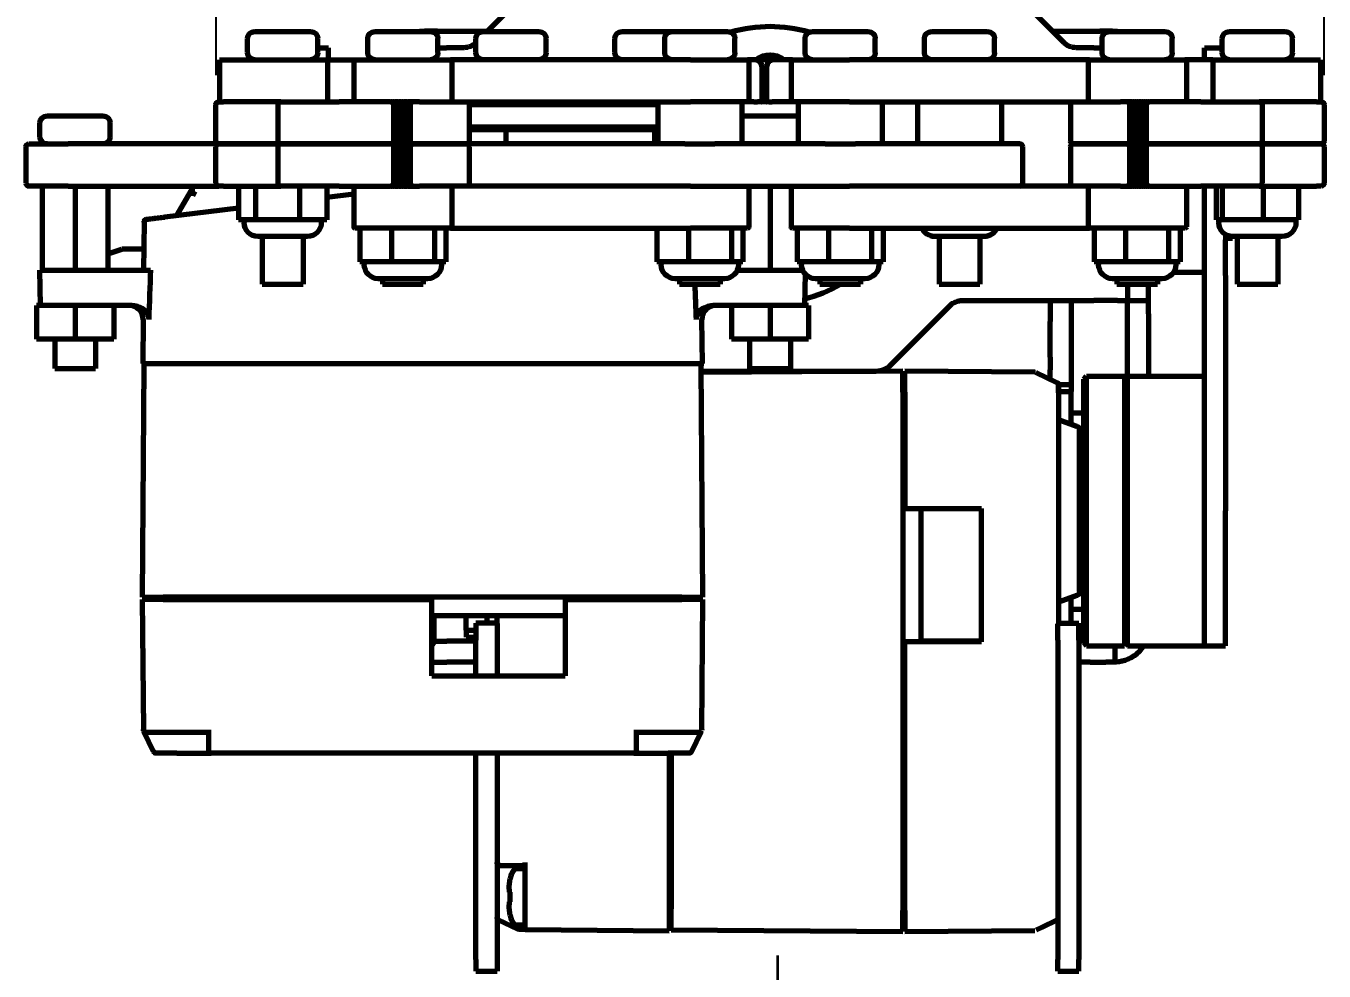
# Model space of a CAD drawing. Header units: millimetres. Extents: x 0 to 1189, y 0 to 841.
# Drawn here: x 237.8 to 330.2, y 660.5 to 727.8 of the extents above; entities that cross this region are included whole.
import ezdxf

# ---------------------------------------------------------------- set-up
doc = ezdxf.new("R2010")
doc.units = ezdxf.units.MM
doc.header["$LTSCALE"] = 0.75
doc.linetypes.add('CENTER2', pattern=[28.575, 19.05, -3.175, 3.175, -3.175])
for name, color, linetype, lineweight in [('FD_Dimensions', 7, 'Continuous', 35), ('Smart Centers', 7, 'CENTER2', 35), ('Visible', 7, 'Continuous', 70)]:
    doc.layers.add(name, color=color, linetype=linetype, lineweight=lineweight)
doc.styles.get("Standard").update_dxf_attribs({"font": 'arial.ttf'})
doc.dimstyles.new('Dim-ISO-25', dxfattribs={"dimtxt": 3.5, "dimasz": 3.5, "dimexe": 2.1, "dimexo": 2.1, "dimgap": 1.4, "dimtad": 1, "dimzin": 12, "dimdsep": 46, "dimtxsty": 'Standard', "dimcen": 0, "dimazin": 3, "dimtp": 0.1, "dimtm": 0.1, "dimtfac": 0.714286, "dimtmove": 0, "dimatfit": 3, "dimfxl": 1, "dimtzin": 12, "dimarcsym": 0})

# ---------------------------------------------------------------- blocks, each defined once
blk = doc.blocks.new('*U8')
at = {"layer": 'Smart Centers', "color": 0, "ltscale": 0.75, "transparency": 16777216}
blk.add_line((0, 7.25), (0, -7.25), dxfattribs=at)
blk = doc.blocks.new('*D40')
at = {"layer": 'Defpoints', "color": 0, "transparency": 16777216}
for p in [(330.217675, 765.978804), (251.291268, 722.223481), (330.217675, 722.223481)]:
    blk.add_point(p, dxfattribs=at)
at = {"layer": 'FD_Dimensions', "color": 0, "lineweight": -2, "transparency": 16777216}
for p, q in [((251.291268, 724.323481), (251.291268, 768.078804)), ((330.217675, 724.323481), (330.217675, 768.078804)), ((254.791268, 765.978804), (326.717675, 765.978804))]:
    blk.add_line(p, q, dxfattribs=at)
at = {"layer": 'FD_Dimensions', "color": 0, "transparency": 16777216}
for points in [[(254.791268, 766.562137), (254.791268, 765.39547), (251.291268, 765.978804)], [(326.717675, 766.562137), (326.717675, 765.39547), (330.217675, 765.978804)]]:
    blk.add_solid(points, dxfattribs=at)
at = {"layer": 'FD_Dimensions', "color": 0, "transparency": 16777216, "insert": (290.754471, 769.167003), "char_height": 3.5, "attachment_point": 5}
blk.add_mtext('78.93', dxfattribs=at)

msp = doc.modelspace()

# ---------------------------------------------------------------- linework, layer by layer
at = {"layer": 'Visible', "extrusion": (0, 1, 0)}
for p, q in [((272.403, 729.224), (270.603, 727.423)), ((311.703, 726.627), (309.106, 729.224)), ((253.541, 725.923), (253.541, 726.923)), ((254.041, 727.423), (258.041, 727.423)), ((258.541, 725.923), (258.541, 726.923)), ((262.1, 725.923), (262.1, 726.923)), ((262.6, 727.423), (266.6, 727.423)), ((266, 727.45), (266.149, 727.45)), ((266, 727.423), (266, 727.45)), ((267.066, 727.45), (266.149, 727.45)), ((267.066, 727.45), (270.629, 727.45)), ((267.1, 725.923), (267.1, 726.923)), ((269.805, 725.923), (269.805, 726.923)), ((270.305, 727.423), (274.305, 727.423)), ((274.805, 725.923), (274.805, 726.923)), ((279.704, 725.923), (279.704, 726.923)), ((280.204, 727.423), (283.754, 727.423)), ((283.254, 725.923), (283.254, 726.923)), ((283.754, 727.423), (287.754, 727.423)), ((288.254, 725.923), (288.254, 726.923)), ((293.254, 725.923), (293.254, 726.923)), ((293.754, 727.423), (297.754, 727.423)), ((298.254, 725.923), (298.254, 726.923)), ((301.754, 725.923), (301.754, 726.923)), ((302.254, 727.423), (306.254, 727.423)), ((306.754, 725.923), (306.754, 726.923)), ((310.88, 727.45), (314.243, 727.45)), ((315.16, 727.45), (314.243, 727.45)), ((314.409, 725.923), (314.409, 726.923)), ((314.909, 727.423), (318.909, 727.423)), ((315.16, 727.45), (315.309, 727.45)), ((315.309, 727.45), (315.309, 727.423)), ((319.409, 725.923), (319.409, 726.923)), ((322.968, 725.923), (322.968, 726.923)), ((323.468, 727.423), (327.468, 727.423)), ((327.968, 725.923), (327.968, 726.923)), ((258.541, 726.275), (259.309, 726.275)), ((259.309, 725.423), (259.309, 726.275)), ((267.1, 726.275), (267.7, 726.275)), ((268.957, 726.275), (267.7, 726.275)), ((313.809, 726.275), (312.552, 726.275)), ((313.809, 726.275), (314.409, 726.275)), ((321.709, 725.423), (321.709, 726.275)), ((321.709, 726.275), (322.968, 726.275)), ((251.541, 725.423), (259.223, 725.423)), ((251.541, 725.423), (251.541, 722.423)), ((259.223, 725.423), (261.2, 725.423)), ((259.223, 725.423), (259.223, 722.423)), ((261.1, 725.323), (261.1, 722.523)), ((261.2, 725.423), (268, 725.423)), ((268.231, 725.423), (268, 725.423)), ((268.1, 725.323), (268.1, 722.523)), ((284.109, 725.423), (268.231, 725.423)), ((285.1, 725.423), (284.109, 725.423)), ((285.1, 725.423), (289.154, 725.423)), ((289.474, 725.423), (289.154, 725.423)), ((289.254, 725.323), (289.254, 722.523)), ((289.632, 725.423), (289.474, 725.423)), ((290.773, 725.423), (289.632, 725.423)), ((290.166, 724.923), (290.166, 722.423)), ((290.51, 724.923), (290.51, 722.423)), ((290.809, 725.423), (290.773, 725.423)), ((291.035, 725.423), (290.809, 725.423)), ((291.127, 725.423), (291.035, 725.423)), ((292.354, 725.423), (291.127, 725.423)), ((292.254, 725.323), (292.254, 722.523)), ((292.354, 725.423), (296.409, 725.423)), ((297.4, 725.423), (296.409, 725.423)), ((313.278, 725.423), (297.4, 725.423)), ((313.509, 725.423), (313.278, 725.423)), ((313.409, 725.323), (313.409, 722.523)), ((313.509, 725.423), (320.309, 725.423)), ((322.286, 725.423), (320.309, 725.423)), ((320.409, 725.323), (320.409, 722.523)), ((322.286, 725.423), (322.286, 722.423)), ((322.286, 725.423), (329.968, 725.423)), ((323.209, 725.423), (323.209, 725.495)), ((329.968, 725.423), (329.968, 722.423)), ((251.291, 719.623), (251.291, 722.223)), ((251.491, 722.423), (251.833, 722.423)), ((255.91, 722.423), (251.833, 722.423)), ((255.71, 719.623), (255.71, 722.223)), ((255.91, 722.423), (260.072, 722.423)), ((263.689, 722.423), (260.072, 722.423)), ((263.689, 722.423), (263.746, 722.423)), ((263.763, 722.423), (263.746, 722.423)), ((263.849, 722.423), (263.764, 722.423)), ((263.849, 722.423), (263.889, 722.423)), ((263.897, 722.423), (263.889, 722.423)), ((263.982, 722.423), (263.897, 722.423)), ((263.963, 719.623), (263.963, 722.223)), ((263.963, 719.623), (263.963, 722.223)), ((263.982, 722.423), (264.022, 722.423)), ((264.03, 722.423), (264.022, 722.423)), ((264.115, 722.423), (264.03, 722.423)), ((264.089, 719.623), (264.089, 722.223)), ((264.115, 722.423), (264.155, 722.423)), ((264.163, 722.423), (264.155, 722.423)), ((264.248, 722.423), (264.163, 722.423)), ((264.222, 719.623), (264.222, 722.223)), ((264.248, 722.423), (264.288, 722.423)), ((264.296, 722.423), (264.288, 722.423)), ((264.381, 722.423), (264.296, 722.423)), ((264.355, 719.623), (264.355, 722.223)), ((264.381, 722.423), (264.421, 722.423)), ((264.429, 722.423), (264.421, 722.423)), ((264.514, 722.423), (264.429, 722.423)), ((264.488, 719.623), (264.488, 722.223)), ((264.514, 722.423), (264.554, 722.423)), ((264.562, 722.423), (264.554, 722.423)), ((264.647, 722.423), (264.562, 722.423)), ((264.621, 719.623), (264.621, 722.223)), ((264.647, 722.423), (264.687, 722.423)), ((264.695, 722.423), (264.687, 722.423)), ((264.78, 722.423), (264.695, 722.423)), ((264.754, 719.623), (264.754, 722.223)), ((264.78, 722.423), (264.82, 722.423)), ((264.828, 722.423), (264.82, 722.423)), ((264.913, 722.423), (264.828, 722.423)), ((264.887, 719.623), (264.887, 722.223)), ((264.913, 722.423), (264.953, 722.423)), ((265.788, 722.423), (264.953, 722.423)), ((265.02, 719.623), (265.02, 722.223)), ((265.153, 719.623), (265.153, 722.223)), ((265.788, 722.423), (269.15, 722.423)), ((269.15, 722.423), (284.109, 722.423)), ((269.35, 722.223), (282.754, 722.223)), ((269.35, 719.623), (269.35, 722.223)), ((282.754, 722.423), (282.754, 719.423)), ((284.109, 722.423), (285.1, 722.423)), ((289.154, 722.423), (285.1, 722.423)), ((288.754, 722.423), (288.754, 719.423)), ((289.603, 722.423), (289.154, 722.423)), ((289.603, 722.423), (289.872, 722.423)), ((290.138, 722.423), (289.872, 722.423)), ((290.138, 722.423), (290.166, 722.423)), ((290.51, 722.423), (290.166, 722.423)), ((290.51, 722.423), (290.519, 722.423)), ((290.674, 722.423), (290.519, 722.423)), ((290.674, 722.423), (290.906, 722.423)), ((292.354, 722.423), (290.906, 722.423)), ((292.354, 722.423), (292.354, 722.423)), ((296.409, 722.423), (292.354, 722.423)), ((292.754, 722.423), (292.754, 719.423)), ((296.409, 722.423), (297.4, 722.423)), ((297.4, 722.423), (312.359, 722.423)), ((298.754, 722.423), (298.754, 719.423)), ((301.254, 722.423), (301.254, 719.423)), ((307.254, 722.423), (307.254, 719.423)), ((312.159, 722.223), (312.159, 719.623)), ((312.359, 722.423), (315.721, 722.423)), ((316.556, 722.423), (315.721, 722.423)), ((316.356, 722.223), (316.356, 719.623)), ((316.489, 722.223), (316.489, 719.623)), ((316.556, 722.423), (316.596, 722.423)), ((316.681, 722.423), (316.596, 722.423)), ((316.622, 722.223), (316.622, 719.623)), ((316.689, 722.423), (316.681, 722.423)), ((316.689, 722.423), (316.729, 722.423)), ((316.814, 722.423), (316.729, 722.423)), ((316.755, 722.223), (316.755, 719.623)), ((316.822, 722.423), (316.814, 722.423)), ((316.822, 722.423), (316.862, 722.423)), ((316.947, 722.423), (316.862, 722.423)), ((316.888, 722.223), (316.888, 719.623)), ((316.955, 722.423), (316.947, 722.423)), ((316.955, 722.423), (316.995, 722.423)), ((317.08, 722.423), (316.995, 722.423)), ((317.021, 722.223), (317.021, 719.623)), ((317.088, 722.423), (317.08, 722.423)), ((317.088, 722.423), (317.128, 722.423)), ((317.213, 722.423), (317.128, 722.423)), ((317.154, 722.223), (317.154, 719.623)), ((317.221, 722.423), (317.213, 722.423)), ((317.221, 722.423), (317.261, 722.423)), ((317.346, 722.423), (317.261, 722.423)), ((317.287, 722.223), (317.287, 719.623)), ((317.354, 722.423), (317.346, 722.423)), ((317.354, 722.423), (317.394, 722.423)), ((317.479, 722.423), (317.394, 722.423)), ((317.42, 722.223), (317.42, 719.623)), ((317.487, 722.423), (317.479, 722.423)), ((317.487, 722.423), (317.527, 722.423)), ((317.612, 722.423), (317.527, 722.423)), ((317.546, 722.223), (317.546, 719.623)), ((317.546, 722.223), (317.546, 719.623)), ((317.62, 722.423), (317.612, 722.423)), ((317.62, 722.423), (317.66, 722.423)), ((317.745, 722.423), (317.66, 722.423)), ((317.763, 722.423), (317.746, 722.423)), ((317.763, 722.423), (317.82, 722.423)), ((321.437, 722.423), (317.82, 722.423)), ((321.437, 722.423), (325.599, 722.423)), ((329.676, 722.423), (325.599, 722.423)), ((325.799, 722.223), (325.799, 719.623)), ((329.676, 722.423), (330.018, 722.423)), ((330.218, 722.223), (330.218, 719.623)), ((239.254, 721.423), (243.254, 721.423)), ((288.754, 721.423), (292.754, 721.423)), ((238.754, 719.923), (238.754, 720.923)), ((243.754, 719.923), (243.754, 720.923)), ((282.754, 720.623), (269.35, 720.623)), ((282.754, 720.423), (269.35, 720.423)), ((271.954, 719.423), (271.954, 720.423)), ((282.554, 719.423), (282.554, 720.423)), ((237.954, 719.423), (240.754, 719.423)), ((251.491, 719.423), (240.754, 719.423)), ((251.833, 719.423), (251.491, 719.423)), ((251.491, 719.423), (251.833, 719.423)), ((251.833, 719.423), (255.91, 719.423)), ((255.91, 719.423), (251.833, 719.423)), ((260.072, 719.423), (255.91, 719.423)), ((255.91, 719.423), (260.072, 719.423)), ((260.072, 719.423), (263.689, 719.423)), ((263.689, 719.423), (260.072, 719.423)), ((263.746, 719.423), (263.689, 719.423)), ((263.689, 719.423), (263.746, 719.423)), ((263.746, 719.423), (263.763, 719.423)), ((263.763, 719.423), (263.746, 719.423)), ((263.764, 719.423), (263.849, 719.423)), ((263.849, 719.423), (263.764, 719.423)), ((263.889, 719.423), (263.849, 719.423)), ((263.849, 719.423), (263.889, 719.423)), ((263.889, 719.423), (263.897, 719.423)), ((263.897, 719.423), (263.889, 719.423)), ((263.897, 719.423), (263.982, 719.423)), ((263.982, 719.423), (263.897, 719.423)), ((264.022, 719.423), (263.982, 719.423)), ((263.982, 719.423), (264.022, 719.423)), ((264.022, 719.423), (264.03, 719.423)), ((264.03, 719.423), (264.022, 719.423)), ((264.03, 719.423), (264.115, 719.423)), ((264.115, 719.423), (264.03, 719.423)), ((264.155, 719.423), (264.115, 719.423)), ((264.115, 719.423), (264.155, 719.423)), ((264.155, 719.423), (264.163, 719.423)), ((264.163, 719.423), (264.155, 719.423)), ((264.163, 719.423), (264.248, 719.423)), ((264.248, 719.423), (264.163, 719.423)), ((264.288, 719.423), (264.248, 719.423)), ((264.248, 719.423), (264.288, 719.423)), ((264.288, 719.423), (264.296, 719.423)), ((264.296, 719.423), (264.288, 719.423)), ((264.296, 719.423), (264.381, 719.423)), ((264.381, 719.423), (264.296, 719.423)), ((264.421, 719.423), (264.381, 719.423)), ((264.381, 719.423), (264.421, 719.423)), ((264.421, 719.423), (264.429, 719.423)), ((264.429, 719.423), (264.421, 719.423)), ((264.429, 719.423), (264.514, 719.423)), ((264.514, 719.423), (264.429, 719.423)), ((264.554, 719.423), (264.514, 719.423)), ((264.514, 719.423), (264.554, 719.423)), ((264.554, 719.423), (264.562, 719.423)), ((264.562, 719.423), (264.554, 719.423)), ((264.562, 719.423), (264.647, 719.423)), ((264.647, 719.423), (264.562, 719.423)), ((264.687, 719.423), (264.647, 719.423)), ((264.647, 719.423), (264.687, 719.423)), ((264.687, 719.423), (264.695, 719.423)), ((264.695, 719.423), (264.687, 719.423)), ((264.695, 719.423), (264.78, 719.423)), ((264.78, 719.423), (264.695, 719.423)), ((264.82, 719.423), (264.78, 719.423)), ((264.78, 719.423), (264.82, 719.423)), ((264.82, 719.423), (264.828, 719.423)), ((264.828, 719.423), (264.82, 719.423)), ((264.828, 719.423), (264.913, 719.423)), ((264.913, 719.423), (264.828, 719.423)), ((264.953, 719.423), (264.913, 719.423)), ((264.913, 719.423), (264.953, 719.423)), ((264.953, 719.423), (265.788, 719.423)), ((265.788, 719.423), (264.953, 719.423)), ((269.15, 719.423), (265.788, 719.423)), ((265.788, 719.423), (269.15, 719.423)), ((270.994, 719.423), (269.15, 719.423)), ((271.312, 719.423), (270.994, 719.423)), ((282.853, 719.423), (271.312, 719.423)), ((284.677, 719.423), (282.853, 719.423)), ((284.677, 719.423), (286.832, 719.423)), ((294.677, 719.423), (286.832, 719.423)), ((294.677, 719.423), (296.832, 719.423)), ((298.631, 719.423), (296.832, 719.423)), ((308.554, 719.423), (298.631, 719.423)), ((315.721, 719.423), (312.359, 719.423)), ((312.359, 719.423), (315.721, 719.423)), ((315.721, 719.423), (316.556, 719.423)), ((316.556, 719.423), (315.721, 719.423)), ((316.596, 719.423), (316.556, 719.423)), ((316.556, 719.423), (316.596, 719.423)), ((316.596, 719.423), (316.681, 719.423)), ((316.681, 719.423), (316.596, 719.423)), ((316.681, 719.423), (316.689, 719.423)), ((316.689, 719.423), (316.681, 719.423)), ((316.729, 719.423), (316.689, 719.423)), ((316.689, 719.423), (316.729, 719.423)), ((316.729, 719.423), (316.814, 719.423)), ((316.814, 719.423), (316.729, 719.423)), ((316.814, 719.423), (316.822, 719.423)), ((316.822, 719.423), (316.814, 719.423)), ((316.862, 719.423), (316.822, 719.423)), ((316.822, 719.423), (316.862, 719.423)), ((316.862, 719.423), (316.947, 719.423)), ((316.947, 719.423), (316.862, 719.423)), ((316.947, 719.423), (316.955, 719.423)), ((316.955, 719.423), (316.947, 719.423)), ((316.995, 719.423), (316.955, 719.423)), ((316.955, 719.423), (316.995, 719.423)), ((316.995, 719.423), (317.08, 719.423)), ((317.08, 719.423), (316.995, 719.423)), ((317.08, 719.423), (317.088, 719.423)), ((317.088, 719.423), (317.08, 719.423)), ((317.128, 719.423), (317.088, 719.423)), ((317.088, 719.423), (317.128, 719.423)), ((317.128, 719.423), (317.213, 719.423)), ((317.213, 719.423), (317.128, 719.423)), ((317.213, 719.423), (317.221, 719.423)), ((317.221, 719.423), (317.213, 719.423)), ((317.261, 719.423), (317.221, 719.423)), ((317.221, 719.423), (317.261, 719.423)), ((317.261, 719.423), (317.346, 719.423)), ((317.346, 719.423), (317.261, 719.423)), ((317.346, 719.423), (317.354, 719.423)), ((317.354, 719.423), (317.346, 719.423)), ((317.394, 719.423), (317.354, 719.423)), ((317.354, 719.423), (317.394, 719.423)), ((317.394, 719.423), (317.479, 719.423)), ((317.479, 719.423), (317.394, 719.423)), ((317.479, 719.423), (317.487, 719.423)), ((317.487, 719.423), (317.479, 719.423)), ((317.527, 719.423), (317.487, 719.423)), ((317.487, 719.423), (317.527, 719.423)), ((317.527, 719.423), (317.612, 719.423)), ((317.612, 719.423), (317.527, 719.423)), ((317.612, 719.423), (317.62, 719.423)), ((317.62, 719.423), (317.612, 719.423)), ((317.66, 719.423), (317.62, 719.423)), ((317.62, 719.423), (317.66, 719.423)), ((317.66, 719.423), (317.745, 719.423)), ((317.745, 719.423), (317.66, 719.423)), ((317.746, 719.423), (317.763, 719.423)), ((317.763, 719.423), (317.746, 719.423)), ((317.82, 719.423), (317.763, 719.423)), ((317.763, 719.423), (317.82, 719.423)), ((317.82, 719.423), (321.437, 719.423)), ((321.437, 719.423), (317.82, 719.423)), ((325.599, 719.423), (321.437, 719.423)), ((321.437, 719.423), (325.599, 719.423)), ((325.599, 719.423), (329.676, 719.423)), ((329.676, 719.423), (325.599, 719.423)), ((330.018, 719.423), (329.676, 719.423)), ((329.676, 719.423), (330.018, 719.423)), ((237.754, 719.223), (237.754, 716.623)), ((251.291, 716.623), (251.291, 719.223)), ((255.71, 716.623), (255.71, 719.223)), ((263.963, 716.623), (263.963, 719.223)), ((263.963, 716.623), (263.963, 719.223)), ((264.089, 716.623), (264.089, 719.223)), ((264.222, 716.623), (264.222, 719.223)), ((264.355, 716.623), (264.355, 719.223)), ((264.488, 716.623), (264.488, 719.223)), ((264.621, 716.623), (264.621, 719.223)), ((264.754, 716.623), (264.754, 719.223)), ((264.887, 716.623), (264.887, 719.223)), ((265.02, 716.623), (265.02, 719.223)), ((265.153, 716.623), (265.153, 719.223)), ((269.35, 716.623), (269.35, 719.223)), ((308.754, 716.623), (308.754, 719.223)), ((312.159, 719.223), (312.159, 716.623)), ((316.356, 719.223), (316.356, 716.623)), ((316.489, 719.223), (316.489, 716.623)), ((316.622, 719.223), (316.622, 716.623)), ((316.755, 719.223), (316.755, 716.623)), ((316.888, 719.223), (316.888, 716.623)), ((317.021, 719.223), (317.021, 716.623)), ((317.154, 719.223), (317.154, 716.623)), ((317.287, 719.223), (317.287, 716.623)), ((317.42, 719.223), (317.42, 716.623)), ((317.546, 719.223), (317.546, 716.623)), ((317.546, 719.223), (317.546, 716.623)), ((325.799, 719.223), (325.799, 716.623)), ((330.218, 719.223), (330.218, 716.623)), ((240.754, 716.423), (237.954, 716.423)), ((238.914, 716.423), (238.914, 710.423)), ((240.754, 716.423), (249.904, 716.423)), ((241.254, 716.423), (241.254, 710.423)), ((243.594, 716.423), (243.594, 710.423)), ((248.504, 714.315), (249.664, 716.323)), ((249.787, 716.023), (249.617, 715.729)), ((249.617, 716.023), (249.787, 716.023)), ((249.617, 715.729), (249.617, 716.023)), ((250.761, 716.423), (251.491, 716.423)), ((251.833, 716.423), (251.491, 716.423)), ((251.833, 716.423), (255.91, 716.423)), ((252.894, 716.423), (252.894, 714.023)), ((254.102, 716.423), (254.102, 714.023)), ((260.072, 716.423), (255.91, 716.423)), ((257.249, 716.423), (257.249, 714.023)), ((259.188, 716.423), (259.188, 714.023)), ((261.1, 715.84), (259.188, 715.609)), ((260.072, 716.423), (263.689, 716.423)), ((261.1, 716.323), (261.1, 713.523)), ((263.746, 716.423), (263.689, 716.423)), ((263.746, 716.423), (263.763, 716.423)), ((263.764, 716.423), (263.849, 716.423)), ((263.889, 716.423), (263.849, 716.423)), ((263.889, 716.423), (263.897, 716.423)), ((263.897, 716.423), (263.982, 716.423)), ((264.022, 716.423), (263.982, 716.423)), ((264.022, 716.423), (264.03, 716.423)), ((264.03, 716.423), (264.115, 716.423)), ((264.155, 716.423), (264.115, 716.423)), ((264.155, 716.423), (264.163, 716.423)), ((264.163, 716.423), (264.248, 716.423)), ((264.288, 716.423), (264.248, 716.423)), ((264.288, 716.423), (264.296, 716.423)), ((264.296, 716.423), (264.381, 716.423)), ((264.421, 716.423), (264.381, 716.423)), ((264.421, 716.423), (264.429, 716.423)), ((264.429, 716.423), (264.514, 716.423)), ((264.554, 716.423), (264.514, 716.423)), ((264.554, 716.423), (264.562, 716.423)), ((264.562, 716.423), (264.647, 716.423)), ((264.687, 716.423), (264.647, 716.423)), ((264.687, 716.423), (264.695, 716.423)), ((264.695, 716.423), (264.78, 716.423)), ((264.82, 716.423), (264.78, 716.423)), ((264.82, 716.423), (264.828, 716.423)), ((264.828, 716.423), (264.913, 716.423)), ((264.953, 716.423), (264.913, 716.423)), ((264.953, 716.423), (265.788, 716.423)), ((269.15, 716.423), (265.788, 716.423)), ((268.1, 716.323), (268.1, 713.523)), ((284.109, 716.423), (269.15, 716.423)), ((285.1, 716.423), (284.109, 716.423)), ((285.1, 716.423), (287.683, 716.423)), ((287.683, 716.423), (293.826, 716.423)), ((289.254, 716.323), (289.254, 713.523)), ((290.754, 716.423), (290.754, 710.423)), ((292.254, 716.323), (292.254, 713.523)), ((293.826, 716.423), (296.409, 716.423)), ((297.4, 716.423), (296.409, 716.423)), ((312.359, 716.423), (297.4, 716.423)), ((315.721, 716.423), (312.359, 716.423)), ((313.409, 716.323), (313.409, 713.523)), ((315.721, 716.423), (316.556, 716.423)), ((316.596, 716.423), (316.556, 716.423)), ((316.596, 716.423), (316.681, 716.423)), ((316.681, 716.423), (316.689, 716.423)), ((316.729, 716.423), (316.689, 716.423)), ((316.729, 716.423), (316.814, 716.423)), ((316.814, 716.423), (316.822, 716.423)), ((316.862, 716.423), (316.822, 716.423)), ((316.862, 716.423), (316.947, 716.423)), ((316.947, 716.423), (316.955, 716.423)), ((316.995, 716.423), (316.955, 716.423)), ((316.995, 716.423), (317.08, 716.423)), ((317.08, 716.423), (317.088, 716.423)), ((317.128, 716.423), (317.088, 716.423)), ((317.128, 716.423), (317.213, 716.423)), ((317.213, 716.423), (317.221, 716.423)), ((317.261, 716.423), (317.221, 716.423)), ((317.261, 716.423), (317.346, 716.423)), ((317.346, 716.423), (317.354, 716.423)), ((317.394, 716.423), (317.354, 716.423)), ((317.394, 716.423), (317.479, 716.423)), ((317.479, 716.423), (317.487, 716.423)), ((317.527, 716.423), (317.487, 716.423)), ((317.527, 716.423), (317.612, 716.423)), ((317.612, 716.423), (317.62, 716.423)), ((317.66, 716.423), (317.62, 716.423)), ((317.66, 716.423), (317.745, 716.423)), ((317.746, 716.423), (317.763, 716.423)), ((317.82, 716.423), (317.763, 716.423)), ((317.82, 716.423), (321.437, 716.423)), ((320.409, 716.323), (320.409, 713.523)), ((325.599, 716.423), (321.437, 716.423)), ((321.709, 712.586), (321.709, 716.423)), ((322.531, 716.423), (322.531, 714.023)), ((322.953, 716.423), (322.953, 714.023)), ((325.599, 716.423), (329.676, 716.423)), ((325.89, 716.423), (325.89, 714.023)), ((328.404, 716.423), (328.404, 714.023)), ((330.018, 716.423), (329.676, 716.423)), ((252.894, 714.847), (247.64, 714.211)), ((246.163, 713.856), (246.133, 710.423)), ((253.498, 714.023), (252.894, 714.023)), ((253.291, 714.023), (253.291, 713.823)), ((254.102, 714.023), (253.498, 714.023)), ((255.676, 714.023), (254.102, 714.023)), ((257.249, 714.023), (255.676, 714.023)), ((258.219, 714.023), (257.249, 714.023)), ((259.188, 714.023), (258.219, 714.023)), ((258.791, 714.023), (258.791, 713.823)), ((322.742, 714.023), (322.531, 714.023)), ((322.718, 714.023), (322.718, 713.823)), ((322.953, 714.023), (322.742, 714.023)), ((324.422, 714.023), (322.953, 714.023)), ((325.89, 714.023), (324.422, 714.023)), ((327.147, 714.023), (325.89, 714.023)), ((328.404, 714.023), (327.147, 714.023)), ((328.218, 714.023), (328.218, 713.823)), ((268, 713.423), (261.2, 713.423)), ((261.535, 713.423), (261.535, 711.023)), ((263.787, 713.423), (263.787, 711.023)), ((266.852, 713.423), (266.852, 711.023)), ((267.665, 713.423), (267.665, 711.023)), ((268, 713.423), (268.231, 713.423)), ((268.231, 713.423), (284.109, 713.423)), ((282.69, 713.423), (282.69, 711.023)), ((284.109, 713.423), (285.1, 713.423)), ((284.941, 713.423), (284.941, 711.023)), ((289.154, 713.423), (285.1, 713.423)), ((288.006, 713.423), (288.006, 711.023)), ((288.819, 713.423), (288.819, 711.023)), ((296.409, 713.423), (292.354, 713.423)), ((292.685, 713.423), (292.685, 711.023)), ((294.924, 713.423), (294.924, 711.023)), ((296.409, 713.423), (297.4, 713.423)), ((297.4, 713.423), (313.278, 713.423)), ((297.994, 713.423), (297.994, 711.023)), ((298.824, 713.423), (298.824, 711.023)), ((313.278, 713.423), (313.509, 713.423)), ((320.309, 713.423), (313.509, 713.423)), ((313.839, 713.423), (313.839, 711.023)), ((316.079, 713.423), (316.079, 711.023)), ((319.148, 713.423), (319.148, 711.023)), ((319.978, 713.423), (319.978, 711.023)), ((323.209, 712.962), (323.209, 712.586)), ((257.791, 712.823), (254.291, 712.823)), ((254.591, 712.823), (254.591, 709.423)), ((257.491, 712.823), (257.491, 709.423)), ((306.004, 712.823), (302.504, 712.823)), ((302.804, 712.823), (302.804, 709.423)), ((305.704, 712.823), (305.704, 709.423)), ((321.709, 710.04), (321.709, 712.586)), ((323.709, 712.675), (323.209, 712.675)), ((323.209, 710.04), (323.209, 712.586)), ((323.709, 712.824), (323.709, 712.675)), ((327.218, 712.823), (323.718, 712.823)), ((324.018, 712.823), (324.018, 709.423)), ((326.918, 712.823), (326.918, 709.423)), ((243.594, 711.596), (244.576, 711.923)), ((246.146, 711.923), (244.576, 711.923)), ((238.754, 710.423), (241.254, 710.423)), ((238.798, 707.923), (238.754, 710.423)), ((241.254, 710.423), (246.622, 710.423)), ((262.661, 711.023), (261.535, 711.023)), ((261.85, 711.023), (261.85, 710.823)), ((263.787, 711.023), (262.661, 711.023)), ((265.319, 711.023), (263.787, 711.023)), ((266.852, 711.023), (265.319, 711.023)), ((267.258, 711.023), (266.852, 711.023)), ((267.665, 711.023), (267.258, 711.023)), ((267.35, 711.023), (267.35, 710.823)), ((283.815, 711.023), (282.69, 711.023)), ((283.004, 711.023), (283.004, 710.823)), ((284.941, 711.023), (283.815, 711.023)), ((286.474, 711.023), (284.941, 711.023)), ((288.006, 711.023), (286.474, 711.023)), ((288.413, 711.023), (288.006, 711.023)), ((288.819, 711.023), (288.413, 711.023)), ((288.421, 710.423), (290.754, 710.423)), ((288.504, 711.023), (288.504, 710.823)), ((290.754, 710.423), (293.088, 710.423)), ((293.805, 711.023), (292.685, 711.023)), ((293.004, 711.023), (293.004, 710.823)), ((293.25, 710.167), (293.211, 707.923)), ((294.924, 711.023), (293.805, 711.023)), ((296.459, 711.023), (294.924, 711.023)), ((297.994, 711.023), (296.459, 711.023)), ((298.409, 711.023), (297.994, 711.023)), ((298.824, 711.023), (298.409, 711.023)), ((298.504, 711.023), (298.504, 710.823)), ((314.959, 711.023), (313.839, 711.023)), ((314.159, 711.023), (314.159, 710.823)), ((316.079, 711.023), (314.959, 711.023)), ((317.613, 711.023), (316.079, 711.023)), ((319.148, 711.023), (317.613, 711.023)), ((319.563, 711.023), (319.148, 711.023)), ((319.495, 710.275), (321.709, 710.275)), ((319.978, 711.023), (319.563, 711.023)), ((319.659, 711.023), (319.659, 710.823)), ((254.591, 709.423), (257.491, 709.423)), ((266.35, 709.823), (262.85, 709.823)), ((263.15, 709.823), (263.15, 709.423)), ((263.15, 709.423), (266.05, 709.423)), ((266.05, 709.823), (266.05, 709.423)), ((287.504, 709.823), (284.004, 709.823)), ((284.304, 709.823), (284.304, 709.423)), ((284.304, 709.423), (287.204, 709.423)), ((287.204, 709.823), (287.204, 709.423)), ((297.504, 709.823), (294.004, 709.823)), ((294.304, 709.823), (294.304, 709.423)), ((294.304, 709.423), (297.204, 709.423)), ((297.204, 709.823), (297.204, 709.423)), ((302.804, 709.423), (305.704, 709.423)), ((318.659, 709.823), (315.159, 709.823)), ((315.459, 709.823), (315.459, 709.423)), ((315.459, 709.423), (318.359, 709.423)), ((316.209, 709.423), (316.209, 708.275)), ((317.709, 708.275), (317.709, 709.423)), ((318.359, 709.823), (318.359, 709.423)), ((321.709, 693.275), (321.709, 710.04)), ((323.209, 710.04), (323.209, 693.275)), ((324.018, 709.423), (326.918, 709.423)), ((304.452, 708.275), (313.809, 708.275)), ((310.709, 708.275), (310.709, 706.766)), ((312.209, 708.275), (312.209, 706.766)), ((315.506, 708.275), (313.809, 708.275)), ((316.209, 708.275), (317.709, 708.275)), ((316.209, 707.309), (316.209, 708.275)), ((317.709, 707.309), (317.709, 708.275)), ((238.504, 707.923), (238.504, 705.523)), ((238.798, 707.923), (238.504, 707.923)), ((241.254, 707.923), (238.798, 707.923)), ((241.254, 707.923), (241.254, 705.523)), ((245.326, 707.923), (241.254, 707.923)), ((244.004, 707.923), (244.004, 705.523)), ((290.754, 707.923), (286.683, 707.923)), ((288.004, 707.923), (288.004, 705.523)), ((290.754, 707.923), (290.754, 705.523)), ((293.211, 707.923), (290.754, 707.923)), ((293.504, 707.923), (293.211, 707.923)), ((293.504, 707.923), (293.504, 705.523)), ((299.363, 703.684), (303.603, 707.924)), ((246.102, 706.915), (246.075, 703.773)), ((285.934, 703.773), (285.907, 706.915)), ((310.709, 704.221), (310.709, 706.766)), ((312.209, 706.766), (312.209, 704.221)), ((316.209, 703.842), (316.209, 707.309)), ((317.709, 707.309), (317.709, 703.842)), ((241.254, 705.523), (238.504, 705.523)), ((239.804, 705.523), (239.804, 703.423)), ((244.004, 705.523), (241.254, 705.523)), ((242.704, 705.523), (242.704, 703.423)), ((290.754, 705.523), (288.004, 705.523)), ((289.304, 705.523), (289.304, 703.423)), ((293.504, 705.523), (290.754, 705.523)), ((292.204, 705.523), (292.204, 703.423)), ((246.075, 703.773), (247.575, 703.773)), ((246.154, 703.773), (246.154, 703.623)), ((247.575, 703.773), (284.434, 703.773)), ((284.434, 703.773), (285.934, 703.773)), ((285.854, 703.773), (285.854, 703.623)), ((310.709, 704.221), (310.709, 703.33)), ((312.209, 704.221), (312.209, 703.33)), ((316.209, 702.875), (316.209, 703.842)), ((317.709, 703.842), (317.709, 702.875)), ((239.804, 703.423), (242.704, 703.423)), ((246.154, 703.623), (246.039, 687.123)), ((246.154, 703.623), (246.154, 703.623)), ((285.854, 703.623), (285.854, 703.623)), ((285.97, 687.123), (285.854, 703.623)), ((285.857, 703.245), (298.303, 703.245)), ((300.209, 703.24), (285.858, 703.14)), ((289.304, 703.423), (292.204, 703.423)), ((300.209, 701.74), (300.209, 703.24)), ((300.359, 701.745), (300.359, 703.245)), ((309.629, 703.164), (300.359, 703.245)), ((309.629, 703.164), (309.629, 703.164)), ((309.713, 703.144), (311.186, 702.438)), ((310.709, 702.667), (310.709, 703.33)), ((312.209, 703.33), (312.209, 702.275)), ((313.109, 702.675), (313.309, 702.875)), ((313.309, 683.675), (313.309, 702.875)), ((313.309, 702.875), (316.009, 702.875)), ((316.009, 702.875), (316.009, 683.675)), ((316.209, 702.675), (316.009, 702.875)), ((316.209, 683.675), (316.209, 702.875)), ((316.209, 702.875), (321.709, 702.875)), ((300.209, 702.445), (300.359, 702.445)), ((311.186, 702.438), (311.196, 702.434)), ((311.196, 702.275), (311.196, 702.275)), ((311.308, 702.275), (312.209, 702.275)), ((311.309, 702.253), (311.309, 701.775)), ((311.309, 701.694), (311.309, 702.253)), ((311.309, 701.775), (311.309, 702.253)), ((311.309, 702.253), (311.309, 701.775)), ((311.309, 701.775), (311.309, 702.253)), ((311.309, 701.775), (311.309, 702.253)), ((312.209, 702.275), (312.209, 701.775)), ((313.109, 683.875), (313.109, 702.675)), ((300.209, 701.74), (300.209, 664.81)), ((300.359, 701.745), (300.359, 693.445)), ((311.196, 701.775), (311.196, 701.775)), ((311.309, 701.775), (312.209, 701.775)), ((311.309, 701.694), (311.309, 685.262)), ((311.309, 701.694), (311.309, 701.694)), ((312.209, 699.448), (312.209, 701.775)), ((312.209, 700.275), (313.109, 700.275)), ((312.612, 699.301), (311.309, 699.775)), ((312.809, 687.531), (312.809, 699.019)), ((312.809, 697.025), (313.109, 697.025)), ((300.359, 693.445), (305.809, 693.445)), ((301.509, 683.945), (301.509, 693.445)), ((305.809, 683.945), (305.809, 693.445)), ((321.709, 683.675), (321.709, 693.275)), ((321.709, 683.675), (321.709, 693.275)), ((323.209, 683.675), (323.209, 693.275)), ((312.809, 689.525), (313.109, 689.525)), ((246.039, 687.123), (247.539, 687.123)), ((246.834, 686.973), (246.834, 687.123)), ((284.47, 687.123), (247.539, 687.123)), ((284.47, 687.123), (285.97, 687.123)), ((285.174, 687.123), (285.174, 686.973)), ((312.612, 687.249), (311.309, 686.775)), ((312.209, 685.275), (312.209, 687.103)), ((247.535, 686.973), (246.035, 686.973)), ((246.035, 686.973), (246.116, 677.704)), ((247.535, 686.973), (266.654, 686.973)), ((266.654, 681.523), (266.654, 686.973)), ((276.154, 686.973), (276.154, 681.523)), ((276.154, 686.973), (284.474, 686.973)), ((285.974, 686.973), (284.474, 686.973)), ((285.893, 677.704), (285.974, 686.973)), ((312.209, 686.275), (313.109, 686.275)), ((266.654, 685.823), (276.154, 685.823)), ((266.809, 685.823), (266.809, 683.875)), ((269.099, 684.775), (269.099, 685.823)), ((269.809, 685.275), (269.809, 684.075)), ((271.309, 685.275), (269.809, 685.275)), ((270.599, 685.275), (270.599, 685.823)), ((271.309, 685.264), (271.309, 685.823)), ((271.309, 685.264), (271.309, 684.075)), ((311.259, 684.075), (311.259, 685.234)), ((311.309, 685.275), (312.759, 685.275)), ((312.759, 684.075), (312.759, 685.275)), ((269.099, 684.775), (269.099, 684.275)), ((269.099, 684.775), (269.809, 684.775)), ((269.099, 684.275), (269.809, 684.275)), ((266.809, 683.875), (266.654, 683.72)), ((266.809, 684), (267.741, 684)), ((269.809, 684), (267.741, 684)), ((269.809, 681.523), (269.809, 684.075)), ((271.309, 684.075), (271.309, 681.523)), ((305.809, 683.945), (300.359, 683.945)), ((300.359, 664.806), (300.359, 683.945)), ((305.809, 684), (301.509, 684)), ((311.259, 684.075), (311.259, 661.311)), ((312.759, 684.075), (312.759, 661.311)), ((313.109, 684), (312.759, 684)), ((313.109, 683.875), (313.309, 683.675)), ((313.309, 683.675), (316.009, 683.675)), ((315.309, 683.675), (315.309, 683.34)), ((315.309, 683.34), (315.309, 682.5)), ((316.209, 683.875), (316.009, 683.675)), ((316.209, 683.675), (321.709, 683.675)), ((321.709, 683.675), (323.209, 683.675)), ((266.654, 682.5), (267.741, 682.5)), ((269.809, 682.5), (267.741, 682.5)), ((313.568, 682.5), (312.759, 682.5)), ((313.568, 682.5), (314.68, 682.5)), ((315.309, 682.5), (314.68, 682.5)), ((266.654, 681.523), (276.154, 681.523)), ((246.181, 677.523), (246.135, 677.619)), ((246.846, 676.137), (246.181, 677.523)), ((247.585, 677.523), (250.955, 677.523)), ((250.754, 677.523), (250.754, 676.223)), ((281.054, 677.523), (284.424, 677.523)), ((281.254, 676.223), (281.254, 677.523)), ((285.827, 677.523), (285.163, 676.137)), ((285.828, 677.523), (285.873, 677.619)), ((285.893, 677.704), (285.893, 677.704)), ((248.504, 676.023), (247.026, 676.023)), ((248.504, 676.023), (250.954, 676.023)), ((281.054, 676.023), (250.954, 676.023)), ((269.809, 661.311), (269.809, 676.023)), ((271.309, 676.023), (271.309, 661.311)), ((281.054, 676.023), (283.504, 676.023)), ((284.983, 676.023), (283.504, 676.023)), ((283.559, 676.023), (283.559, 664.876)), ((283.709, 676.023), (283.709, 664.925)), ((271.509, 668.025), (272.949, 668.025)), ((273.209, 667.775), (272.659, 667.775)), ((272.949, 668.025), (273.309, 668.025)), ((273.309, 664.965), (273.309, 668.225)), ((272.247, 667.09), (272.256, 667.088)), ((283.709, 666.775), (283.559, 666.775)), ((272.165, 666.322), (272.165, 666.124)), ((272.256, 666.108), (272.165, 666.124)), ((272.165, 665.426), (272.256, 665.442)), ((272.165, 665.426), (272.165, 665.228)), ((273.309, 663.465), (273.309, 664.965)), ((283.559, 664.876), (283.559, 663.376)), ((283.709, 663.425), (283.709, 664.925)), ((272.757, 663.489), (271.423, 664.128)), ((283.709, 664.775), (283.559, 664.775)), ((300.209, 663.31), (300.209, 664.81)), ((300.359, 664.105), (300.209, 664.105)), ((300.359, 664.806), (300.359, 663.306)), ((311.196, 664.117), (310.109, 663.596)), ((273.209, 663.775), (272.659, 663.775)), ((273.309, 663.465), (272.841, 663.469)), ((273.309, 663.465), (283.559, 663.376)), ((283.709, 663.425), (300.209, 663.31)), ((300.359, 663.306), (309.629, 663.387)), ((309.629, 663.387), (309.629, 663.387)), ((310.109, 663.596), (309.713, 663.406)), ((269.809, 661.311), (269.809, 660.751)), ((271.309, 661.311), (271.309, 660.751)), ((311.259, 660.751), (311.259, 661.311)), ((312.759, 660.751), (312.759, 661.311)), ((269.809, 660.751), (269.809, 660.5)), ((269.809, 660.5), (270.649, 660.5)), ((270.649, 660.5), (271.309, 660.5)), ((271.309, 660.751), (271.309, 660.5)), ((311.259, 660.5), (311.259, 660.751)), ((311.259, 660.5), (311.919, 660.5)), ((311.919, 660.5), (312.759, 660.5)), ((312.759, 660.5), (312.759, 660.751))]:
    msp.add_line(p, q, dxfattribs=at)
at = {"layer": 'Visible'}
for centre, radius, start, end in [((290.754, 717.775), 10, 73.79218, 106.20782), ((308.554, 719.223), 0.2, 0, 90), ((237.954, 716.623), 0.2, 180, 270), ((308.554, 716.623), 0.2, 270, 0), ((290.754, 718.072), 10, 284.26655, 300.1375), ((245.102, 706.923), 1, 359.5, 90), ((286.907, 706.923), 1, 90, 180.5), ((298.303, 704.745), 1.5, 270, 315)]:
    msp.add_arc(centre, radius, start, end, dxfattribs=at)
at = {"layer": 'Visible', "extrusion": (1e-16, 0, -1)}
for centre, radius, start, end in [((-254.041, 726.923), 0.5, 360, 90), ((-258.041, 726.923), 0.5, 90, 180), ((-262.6, 726.923), 0.5, 360, 90), ((-266.6, 726.923), 0.5, 90, 180), ((-270.305, 726.923), 0.5, 360, 90), ((-274.305, 726.923), 0.5, 90, 180), ((-280.204, 726.923), 0.5, 360, 90), ((-283.754, 726.923), 0.5, 360, 90), ((-287.754, 726.923), 0.5, 90, 180), ((-293.754, 726.923), 0.5, 360, 90), ((-297.754, 726.923), 0.5, 90, 180), ((-302.254, 726.923), 0.5, 360, 90), ((-306.254, 726.923), 0.5, 90, 180), ((-314.909, 726.923), 0.5, 360, 90), ((-318.909, 726.923), 0.5, 90, 180), ((-323.468, 726.923), 0.5, 360, 90), ((-327.468, 726.923), 0.5, 90, 180), ((-254.041, 725.923), 0.5, 270, 0), ((-258.041, 725.923), 0.5, 180, 270), ((-262.6, 725.923), 0.5, 270, 0), ((-266.6, 725.923), 0.5, 180, 270), ((-268.957, 727.475), 1.2, 225.08228, 270), ((-270.305, 725.923), 0.5, 270, 0), ((-274.305, 725.923), 0.5, 180, 270), ((-280.204, 725.923), 0.5, 270, 0), ((-283.754, 725.923), 0.5, 270, 0), ((-287.754, 725.923), 0.5, 180, 270), ((-290.754, 724.275), 1.5, 49.95031, 130.04969), ((-293.754, 725.923), 0.5, 270, 0), ((-297.754, 725.923), 0.5, 180, 270), ((-302.254, 725.923), 0.5, 270, 0), ((-306.254, 725.923), 0.5, 180, 270), ((-312.552, 727.475), 1.2, 270, 315), ((-314.909, 725.923), 0.5, 270, 0), ((-318.909, 725.923), 0.5, 180, 270), ((-323.468, 725.923), 0.5, 270, 0), ((-327.468, 725.923), 0.5, 180, 270), ((-261.2, 725.323), 0.1, 360, 90), ((-268, 725.323), 0.1, 90, 180), ((-289.154, 725.323), 0.1, 90, 180), ((-290.809, 724.901), 0.522, 89.99899, 102.3058), ((-292.354, 725.323), 0.1, 360, 90), ((-313.509, 725.323), 0.1, 360, 90), ((-320.309, 725.323), 0.1, 90, 180), ((-251.491, 722.223), 0.2, 360, 90), ((-255.91, 722.223), 0.2, 360, 90), ((-261.2, 722.523), 0.1, 270, 360), ((-263.763, 722.224), 0.2, 89.98168, 180.00861), ((-263.763, 722.223), 0.2, 126.06436, 180), ((-263.889, 722.223), 0.2, 90, 180), ((-264.022, 722.223), 0.2, 90, 180), ((-264.155, 722.223), 0.2, 90, 180), ((-264.288, 722.223), 0.2, 90, 180), ((-264.421, 722.223), 0.2, 90, 180), ((-264.554, 722.223), 0.2, 90, 180), ((-264.687, 722.223), 0.2, 90, 180), ((-264.82, 722.223), 0.2, 90, 180), ((-264.953, 722.223), 0.2, 90, 180), ((-268, 722.523), 0.1, 180, 270), ((-269.15, 722.223), 0.2, 90, 180), ((-289.154, 722.523), 0.1, 180, 270), ((-292.354, 722.523), 0.1, 270, 360), ((-312.359, 722.223), 0.2, 360, 90), ((-313.509, 722.523), 0.1, 270, 360), ((-316.556, 722.223), 0.2, 360, 90), ((-316.689, 722.223), 0.2, 360, 90), ((-316.822, 722.223), 0.2, 360, 90), ((-316.955, 722.223), 0.2, 360, 90), ((-317.088, 722.223), 0.2, 360, 90), ((-317.221, 722.223), 0.2, 360, 90), ((-317.354, 722.223), 0.2, 360, 90), ((-317.487, 722.223), 0.2, 360, 90), ((-317.62, 722.223), 0.2, 360, 90), ((-317.746, 722.224), 0.2, 359.99139, 90.01832), ((-317.746, 722.223), 0.2, 360, 53.93564), ((-320.309, 722.523), 0.1, 180, 270), ((-325.599, 722.223), 0.2, 90, 180), ((-330.018, 722.223), 0.2, 90, 180), ((-239.254, 720.923), 0.5, 360, 90), ((-243.254, 720.923), 0.5, 90, 180), ((-237.954, 719.223), 0.2, 0, 90), ((-239.254, 719.923), 0.5, 270, 0), ((-243.254, 719.923), 0.5, 180, 270), ((-251.491, 719.623), 0.2, 270, 0), ((-251.491, 719.223), 0.2, 360, 90), ((-255.91, 719.623), 0.2, 270, 0), ((-255.91, 719.223), 0.2, 360, 90), ((-263.763, 719.623), 0.2, 179.99139, 270.01832), ((-263.763, 719.224), 0.2, 89.98168, 180.00861), ((-263.763, 719.623), 0.2, 180, 233.93564), ((-263.763, 719.223), 0.2, 126.06436, 180), ((-263.889, 719.623), 0.2, 180, 270), ((-263.889, 719.223), 0.2, 90, 180), ((-264.022, 719.623), 0.2, 180, 270), ((-264.022, 719.223), 0.2, 90, 180), ((-264.155, 719.623), 0.2, 180, 270), ((-264.155, 719.223), 0.2, 90, 180), ((-264.288, 719.623), 0.2, 180, 270), ((-264.288, 719.223), 0.2, 90, 180), ((-264.421, 719.623), 0.2, 180, 270), ((-264.421, 719.223), 0.2, 90, 180), ((-264.554, 719.623), 0.2, 180, 270), ((-264.554, 719.223), 0.2, 90, 180), ((-264.687, 719.623), 0.2, 180, 270), ((-264.687, 719.223), 0.2, 90, 180), ((-264.82, 719.623), 0.2, 180, 270), ((-264.82, 719.223), 0.2, 90, 180), ((-264.953, 719.623), 0.2, 180, 270), ((-264.953, 719.223), 0.2, 90, 180), ((-269.15, 719.623), 0.2, 180, 270), ((-269.15, 719.223), 0.2, 90, 180), ((-312.359, 719.623), 0.2, 270, 0), ((-312.359, 719.223), 0.2, 360, 90), ((-316.556, 719.623), 0.2, 270, 0), ((-316.556, 719.223), 0.2, 360, 90), ((-316.689, 719.623), 0.2, 270, 0), ((-316.689, 719.223), 0.2, 360, 90), ((-316.822, 719.623), 0.2, 270, 0), ((-316.822, 719.223), 0.2, 360, 90), ((-316.955, 719.623), 0.2, 270, 0), ((-316.955, 719.223), 0.2, 360, 90), ((-317.088, 719.623), 0.2, 270, 0), ((-317.088, 719.223), 0.2, 360, 90), ((-317.221, 719.623), 0.2, 270, 0), ((-317.221, 719.223), 0.2, 360, 90), ((-317.354, 719.623), 0.2, 270, 0), ((-317.354, 719.223), 0.2, 360, 90), ((-317.487, 719.623), 0.2, 270, 0), ((-317.487, 719.223), 0.2, 360, 90), ((-317.62, 719.623), 0.2, 270, 0), ((-317.62, 719.223), 0.2, 360, 90), ((-317.746, 719.623), 0.2, 269.98168, 0.00861), ((-317.746, 719.623), 0.2, 306.06436, 360), ((-317.746, 719.224), 0.2, 359.99139, 90.01832), ((-317.746, 719.223), 0.2, 360, 53.93564), ((-325.599, 719.623), 0.2, 180, 270), ((-325.599, 719.223), 0.2, 90, 180), ((-330.018, 719.623), 0.2, 180, 270), ((-330.018, 719.223), 0.2, 90, 180), ((-251.491, 716.623), 0.2, 270, 0), ((-255.91, 716.623), 0.2, 270, 0), ((-263.763, 716.623), 0.2, 179.99139, 270.01832), ((-263.763, 716.623), 0.2, 180, 233.93564), ((-263.889, 716.623), 0.2, 180, 270), ((-264.022, 716.623), 0.2, 180, 270), ((-264.155, 716.623), 0.2, 180, 270), ((-264.288, 716.623), 0.2, 180, 270), ((-264.421, 716.623), 0.2, 180, 270), ((-264.554, 716.623), 0.2, 180, 270), ((-264.687, 716.623), 0.2, 180, 270), ((-264.82, 716.623), 0.2, 180, 270), ((-264.953, 716.623), 0.2, 180, 270), ((-269.15, 716.623), 0.2, 180, 270), ((-312.359, 716.623), 0.2, 270, 0), ((-316.556, 716.623), 0.2, 270, 0), ((-316.689, 716.623), 0.2, 270, 0), ((-316.822, 716.623), 0.2, 270, 0), ((-316.955, 716.623), 0.2, 270, 0), ((-317.088, 716.623), 0.2, 270, 0), ((-317.221, 716.623), 0.2, 270, 0), ((-317.354, 716.623), 0.2, 270, 0), ((-317.487, 716.623), 0.2, 270, 0), ((-317.62, 716.623), 0.2, 270, 0), ((-317.746, 716.623), 0.2, 269.98168, 0.00861), ((-317.746, 716.623), 0.2, 306.06436, 360), ((-325.599, 716.623), 0.2, 180, 270), ((-330.018, 716.623), 0.2, 180, 270), ((-249.837, 716.223), 0.2, 30, 90), ((-261.2, 716.323), 0.1, 360, 90), ((-268, 716.323), 0.1, 90, 180), ((-289.154, 716.323), 0.1, 90, 180), ((-292.354, 716.323), 0.1, 360, 90), ((-313.509, 716.323), 0.1, 360, 90), ((-320.309, 716.323), 0.1, 90, 180), ((-246.363, 713.855), 0.2, 0.5, 83.09627), ((-254.291, 713.823), 1, 270, 0), ((-257.791, 713.823), 1, 180, 270), ((-323.718, 713.823), 1, 270, 0), ((-327.218, 713.823), 1, 180, 270), ((-261.2, 713.523), 0.1, 270, 0), ((-268, 713.523), 0.1, 180, 270), ((-289.154, 713.523), 0.1, 180, 270), ((-292.354, 713.523), 0.1, 270, 360), ((-302.504, 713.823), 1, 270, 336.42182), ((-306.004, 713.823), 1, 203.57818, 270), ((-313.509, 713.523), 0.1, 270, 360), ((-320.309, 713.523), 0.1, 180, 270), ((-262.85, 710.823), 1, 270, 0), ((-266.35, 710.823), 1, 180, 270), ((-284.004, 710.823), 1, 270, 0), ((-287.504, 710.823), 1, 180, 270), ((-294.004, 710.823), 1, 270, 0), ((-297.504, 710.823), 1, 180, 270), ((-315.159, 710.823), 1, 270, 0), ((-318.659, 710.823), 1, 180, 270), ((-304.452, 707.075), 1.2, 45, 90), ((-309.627, 702.964), 0.2, 90.54635, 100.50974), ((-309.627, 702.964), 0.2, 115.63194, 115.65342), ((-311.109, 702.253), 0.2, 115.64134, 179.99996), ((-312.509, 699.019), 0.3, 110, 180), ((-312.509, 687.531), 0.3, 180, 250), ((-246.317, 677.706), 0.201, 334.46865, 359.40465), ((-285.693, 677.706), 0.2, 205.63194, 205.65335), ((-285.693, 677.706), 0.2, 180.54636, 190.15246), ((-247.026, 676.223), 0.2, 270, 334.39006), ((-250.954, 676.223), 0.2, 270, 0), ((-281.054, 676.223), 0.2, 180, 270), ((-284.983, 676.223), 0.2, 205.60994, 270), ((-271.509, 668.225), 0.2, 270, 0), ((-273.209, 667.675), 0.1, 90, 180), ((-276.706, 666.173), 4.544, 1.88331, 11.61933), ((-278.474, 665.775), 6.227, 356.93473, 3.06527), ((-276.702, 665.377), 4.539, 348.37572, 358.12163), ((-271.509, 664.309), 0.2, 295.60994, 0), ((-311.109, 664.297), 0.2, 221.60076, 244.35872), ((-272.843, 663.669), 0.2, 270.5, 295.60994), ((-273.209, 663.875), 0.1, 180, 270)]:
    msp.add_arc(centre, radius, start, end, dxfattribs=at)
at = {"layer": 'Visible'}
for centre, major_axis, start_param, end_param in [((247.264, 668.084), (0.5, 57.294), 0.739453, 0.826413), ((284.745, 668.084), (-0.5, 57.294), -0.826412, -0.765005)]:
    msp.add_ellipse(centre, major_axis=major_axis, ratio=0.02618, start_param=start_param, end_param=end_param, dxfattribs=at)
for points in [[(265.643, 727.423), (265.776, 727.443), (265.897, 727.45), (266, 727.45)], [(315.309, 727.45), (315.412, 727.45), (315.535, 727.441), (315.668, 727.419)], [(315.506, 708.275), (315.951, 708.275), (316.209, 708.275), (316.209, 708.275)]]:
    msp.add_open_spline(points, degree=3, dxfattribs=at)
for points, knots in [([(290.166, 724.923), (290.166, 724.974), (290.158, 725.024), (290.127, 725.119), (290.104, 725.164), (290.044, 725.247), (290.006, 725.284), (289.922, 725.347), (289.875, 725.372), (289.778, 725.407), (289.727, 725.418), (289.661, 725.423), (289.646, 725.423), (289.632, 725.423)], [0, 0, 0, 0, 0.272542, 0.272542, 0.552521, 0.552521, 0.853372, 0.853372, 1.167532, 1.167532, 1.481691, 1.481691, 1.570796, 1.570796, 1.570796, 1.570796]), ([(291.035, 725.423), (290.983, 725.423), (290.932, 725.416), (290.832, 725.388), (290.784, 725.366), (290.695, 725.309), (290.655, 725.273), (290.586, 725.19), (290.559, 725.142), (290.522, 725.042), (290.512, 724.991), (290.51, 724.934), (290.51, 724.929), (290.51, 724.923)], [-1.570796, -1.570796, -1.570796, -1.570796, -1.256637, -1.256637, -0.942478, -0.942478, -0.628319, -0.628319, -0.318817, -0.318817, -0.028773, -0.028773, 0, 0, 0, 0]), ([(249.907, 716.423), (249.907, 716.423), (249.907, 716.423), (249.907, 716.423), (249.92, 716.423), (249.934, 716.423), (249.95, 716.423), (249.97, 716.423), (249.991, 716.423), (250.016, 716.423), (250.038, 716.423), (250.063, 716.423), (250.09, 716.423), (250.116, 716.423), (250.143, 716.423), (250.172, 716.423), (250.206, 716.423), (250.242, 716.423), (250.279, 716.423), (250.309, 716.423), (250.341, 716.423), (250.373, 716.423), (250.416, 716.423), (250.461, 716.423), (250.507, 716.423), (250.539, 716.423), (250.572, 716.423), (250.605, 716.423), (250.655, 716.423), (250.707, 716.423), (250.761, 716.423)], [0.2621531, 0.2621531, 0.2621531, 0.2621531, 0.2625409, 0.2625409, 0.2625409, 0.3333333, 0.3333333, 0.3333333, 0.4190228, 0.4190228, 0.4190228, 0.5, 0.5, 0.5, 0.5776395, 0.5776395, 0.5776395, 0.6666667, 0.6666667, 0.6666667, 0.7383498, 0.7383498, 0.7383498, 0.8333333, 0.8333333, 0.8333333, 0.8997588, 0.8997588, 0.8997588, 1, 1, 1, 1]), ([(246.339, 714.053), (246.339, 714.053), (246.346, 714.054), (246.361, 714.056), (246.367, 714.057), (246.374, 714.057), (246.383, 714.059), (246.402, 714.061), (246.426, 714.064), (246.455, 714.067), (246.472, 714.069), (246.491, 714.072), (246.512, 714.074), (246.543, 714.078), (246.578, 714.082), (246.616, 714.087), (246.648, 714.091), (246.682, 714.095), (246.719, 714.099), (246.756, 714.104), (246.796, 714.109), (246.838, 714.114), (246.887, 714.12), (246.938, 714.126), (246.991, 714.132), (247.029, 714.137), (247.068, 714.141), (247.108, 714.146), (247.173, 714.154), (247.239, 714.162), (247.306, 714.17), (247.34, 714.174), (247.374, 714.179), (247.409, 714.183), (247.485, 714.192), (247.561, 714.201), (247.64, 714.211)], [0, 0, 0, 0, 0.1177944, 0.1177944, 0.1177944, 0.1666667, 0.1666667, 0.1666667, 0.2723573, 0.2723573, 0.2723573, 0.3333333, 0.3333333, 0.3333333, 0.4249389, 0.4249389, 0.4249389, 0.5, 0.5, 0.5, 0.5776085, 0.5776085, 0.5776085, 0.6666667, 0.6666667, 0.6666667, 0.7305221, 0.7305221, 0.7305221, 0.8333333, 0.8333333, 0.8333333, 0.885475, 0.885475, 0.885475, 1, 1, 1, 1]), ([(245.326, 707.923), (245.493, 707.923), (245.658, 707.889), (245.954, 707.765), (246.087, 707.68), (246.294, 707.483), (246.374, 707.376), (246.453, 707.202), (246.472, 707.145), (246.496, 707.028), (246.501, 706.97), (246.499, 706.911)], [0.000001, 0.000001, 0.000001, 0.000001, 0.0498861, 0.0498861, 0.0964192, 0.0964192, 0.1358205, 0.1358205, 0.1540318, 0.1540318, 0.1717741, 0.1717741, 0.1717741, 0.1717741]), ([(285.51, 706.911), (285.508, 706.967), (285.512, 707.022), (285.535, 707.139), (285.555, 707.199), (285.635, 707.376), (285.716, 707.483), (285.922, 707.68), (286.055, 707.765), (286.351, 707.889), (286.516, 707.923), (286.683, 707.923)], [0.0000015, 0.0000015, 0.0000015, 0.0000015, 0.0166252, 0.0166252, 0.0357705, 0.0357705, 0.0748946, 0.0748946, 0.1211668, 0.1211668, 0.1707282, 0.1707282, 0.1707282, 0.1707282]), ([(317.368, 683.675), (317.282, 683.528), (317.18, 683.387), (317.061, 683.26), (316.613, 682.781), (315.957, 682.528), (315.422, 682.503), (315.384, 682.501), (315.346, 682.5), (315.309, 682.5)], [-1.3823562, -1.3823562, -1.3823562, -1.3823562, -1.2119136, -1.2119136, -1.2119136, -0.5726089, -0.5726089, -0.5726089, -0.5270403, -0.5270403, -0.5270403, -0.5270403]), ([(246.116, 677.704), (246.116, 677.704), (246.116, 677.704), (246.116, 677.704), (246.116, 677.704), (246.116, 677.704), (246.116, 677.704)], [0.4925793, 0.4925793, 0.4925793, 0.4925793, 0.6666667, 0.6666667, 0.6666667, 1, 1, 1, 1]), ([(246.181, 677.523), (246.181, 677.523), (246.192, 677.523), (246.233, 677.523), (246.264, 677.523), (246.373, 677.523), (246.47, 677.523), (246.713, 677.523), (246.858, 677.523), (247.105, 677.523), (247.199, 677.523), (247.39, 677.523), (247.487, 677.523), (247.585, 677.523)], [-0.2204371, -0.2204371, -0.2204371, -0.2204371, -0.191123, -0.191123, -0.1617794, -0.1617794, -0.1102194, -0.1102194, -0.0586594, -0.0586594, -0.0293165, -0.0293165, -0.0000034, -0.0000034, -0.0000034, -0.0000034]), ([(284.424, 677.523), (284.522, 677.523), (284.619, 677.523), (284.81, 677.523), (284.904, 677.523), (285.151, 677.523), (285.296, 677.523), (285.539, 677.523), (285.636, 677.523), (285.745, 677.523), (285.776, 677.523), (285.817, 677.523), (285.827, 677.523), (285.828, 677.523)], [-0.2204352, -0.2204352, -0.2204352, -0.2204352, -0.1911218, -0.1911218, -0.1617789, -0.1617789, -0.1102189, -0.1102189, -0.0586588, -0.0586588, -0.0293162, -0.0293162, -0.0000034, -0.0000034, -0.0000034, -0.0000034]), ([(272.659, 667.775), (272.614, 667.775), (272.567, 667.756), (272.52, 667.714), (272.459, 667.659), (272.399, 667.564), (272.347, 667.433), (272.309, 667.336), (272.275, 667.219), (272.247, 667.09)], [0.0000001, 0.0000001, 0.0000001, 0.0000001, 0.3068885, 0.3068885, 0.3068885, 0.7052037, 0.7052037, 0.7052037, 0.9999978, 0.9999978, 0.9999978, 0.9999978]), ([(272.247, 664.461), (272.247, 664.461), (272.247, 664.461), (272.248, 664.461), (272.248, 664.461), (272.251, 664.461), (272.253, 664.462), (272.256, 664.462)], [-0.03330416, -0.03330416, -0.03330416, -0.03330416, -0.0252626, -0.0252626, -0.01651564, -0.01651564, -0.00000868, -0.00000868, -0.00000868, -0.00000868]), ([(272.247, 664.461), (272.275, 664.332), (272.309, 664.215), (272.347, 664.118), (272.399, 663.986), (272.459, 663.891), (272.52, 663.836), (272.567, 663.794), (272.614, 663.775), (272.659, 663.775)], [0.0000022, 0.0000022, 0.0000022, 0.0000022, 0.2947963, 0.2947963, 0.2947963, 0.6931115, 0.6931115, 0.6931115, 0.9999999, 0.9999999, 0.9999999, 0.9999999])]:
    msp.add_open_spline(points, degree=3, knots=knots, dxfattribs=at)

# ---------------------------------------------------------------- block references
at = {"layer": 'Smart Centers', "ltscale": 0.75}
msp.add_blockref('*U8', (291.284, 654.35), dxfattribs=at)

# ---------------------------------------------------------------- dimensions: what is measured, and where the dimension line sits
at = {"layer": 'FD_Dimensions'}
dim = msp.add_linear_dim(base=(330.218, 765.979), p1=(251.291, 722.223), p2=(330.218, 722.223), dimstyle='Dim-ISO-25', override={"dimlfac": 1}, dxfattribs=at)
dim.commit()
dim.dimension.update_dxf_attribs({"geometry": '*D40', "text_midpoint": (290.754, 765.979), "dimtype": 160})

doc.saveas('drawing.dxf')
